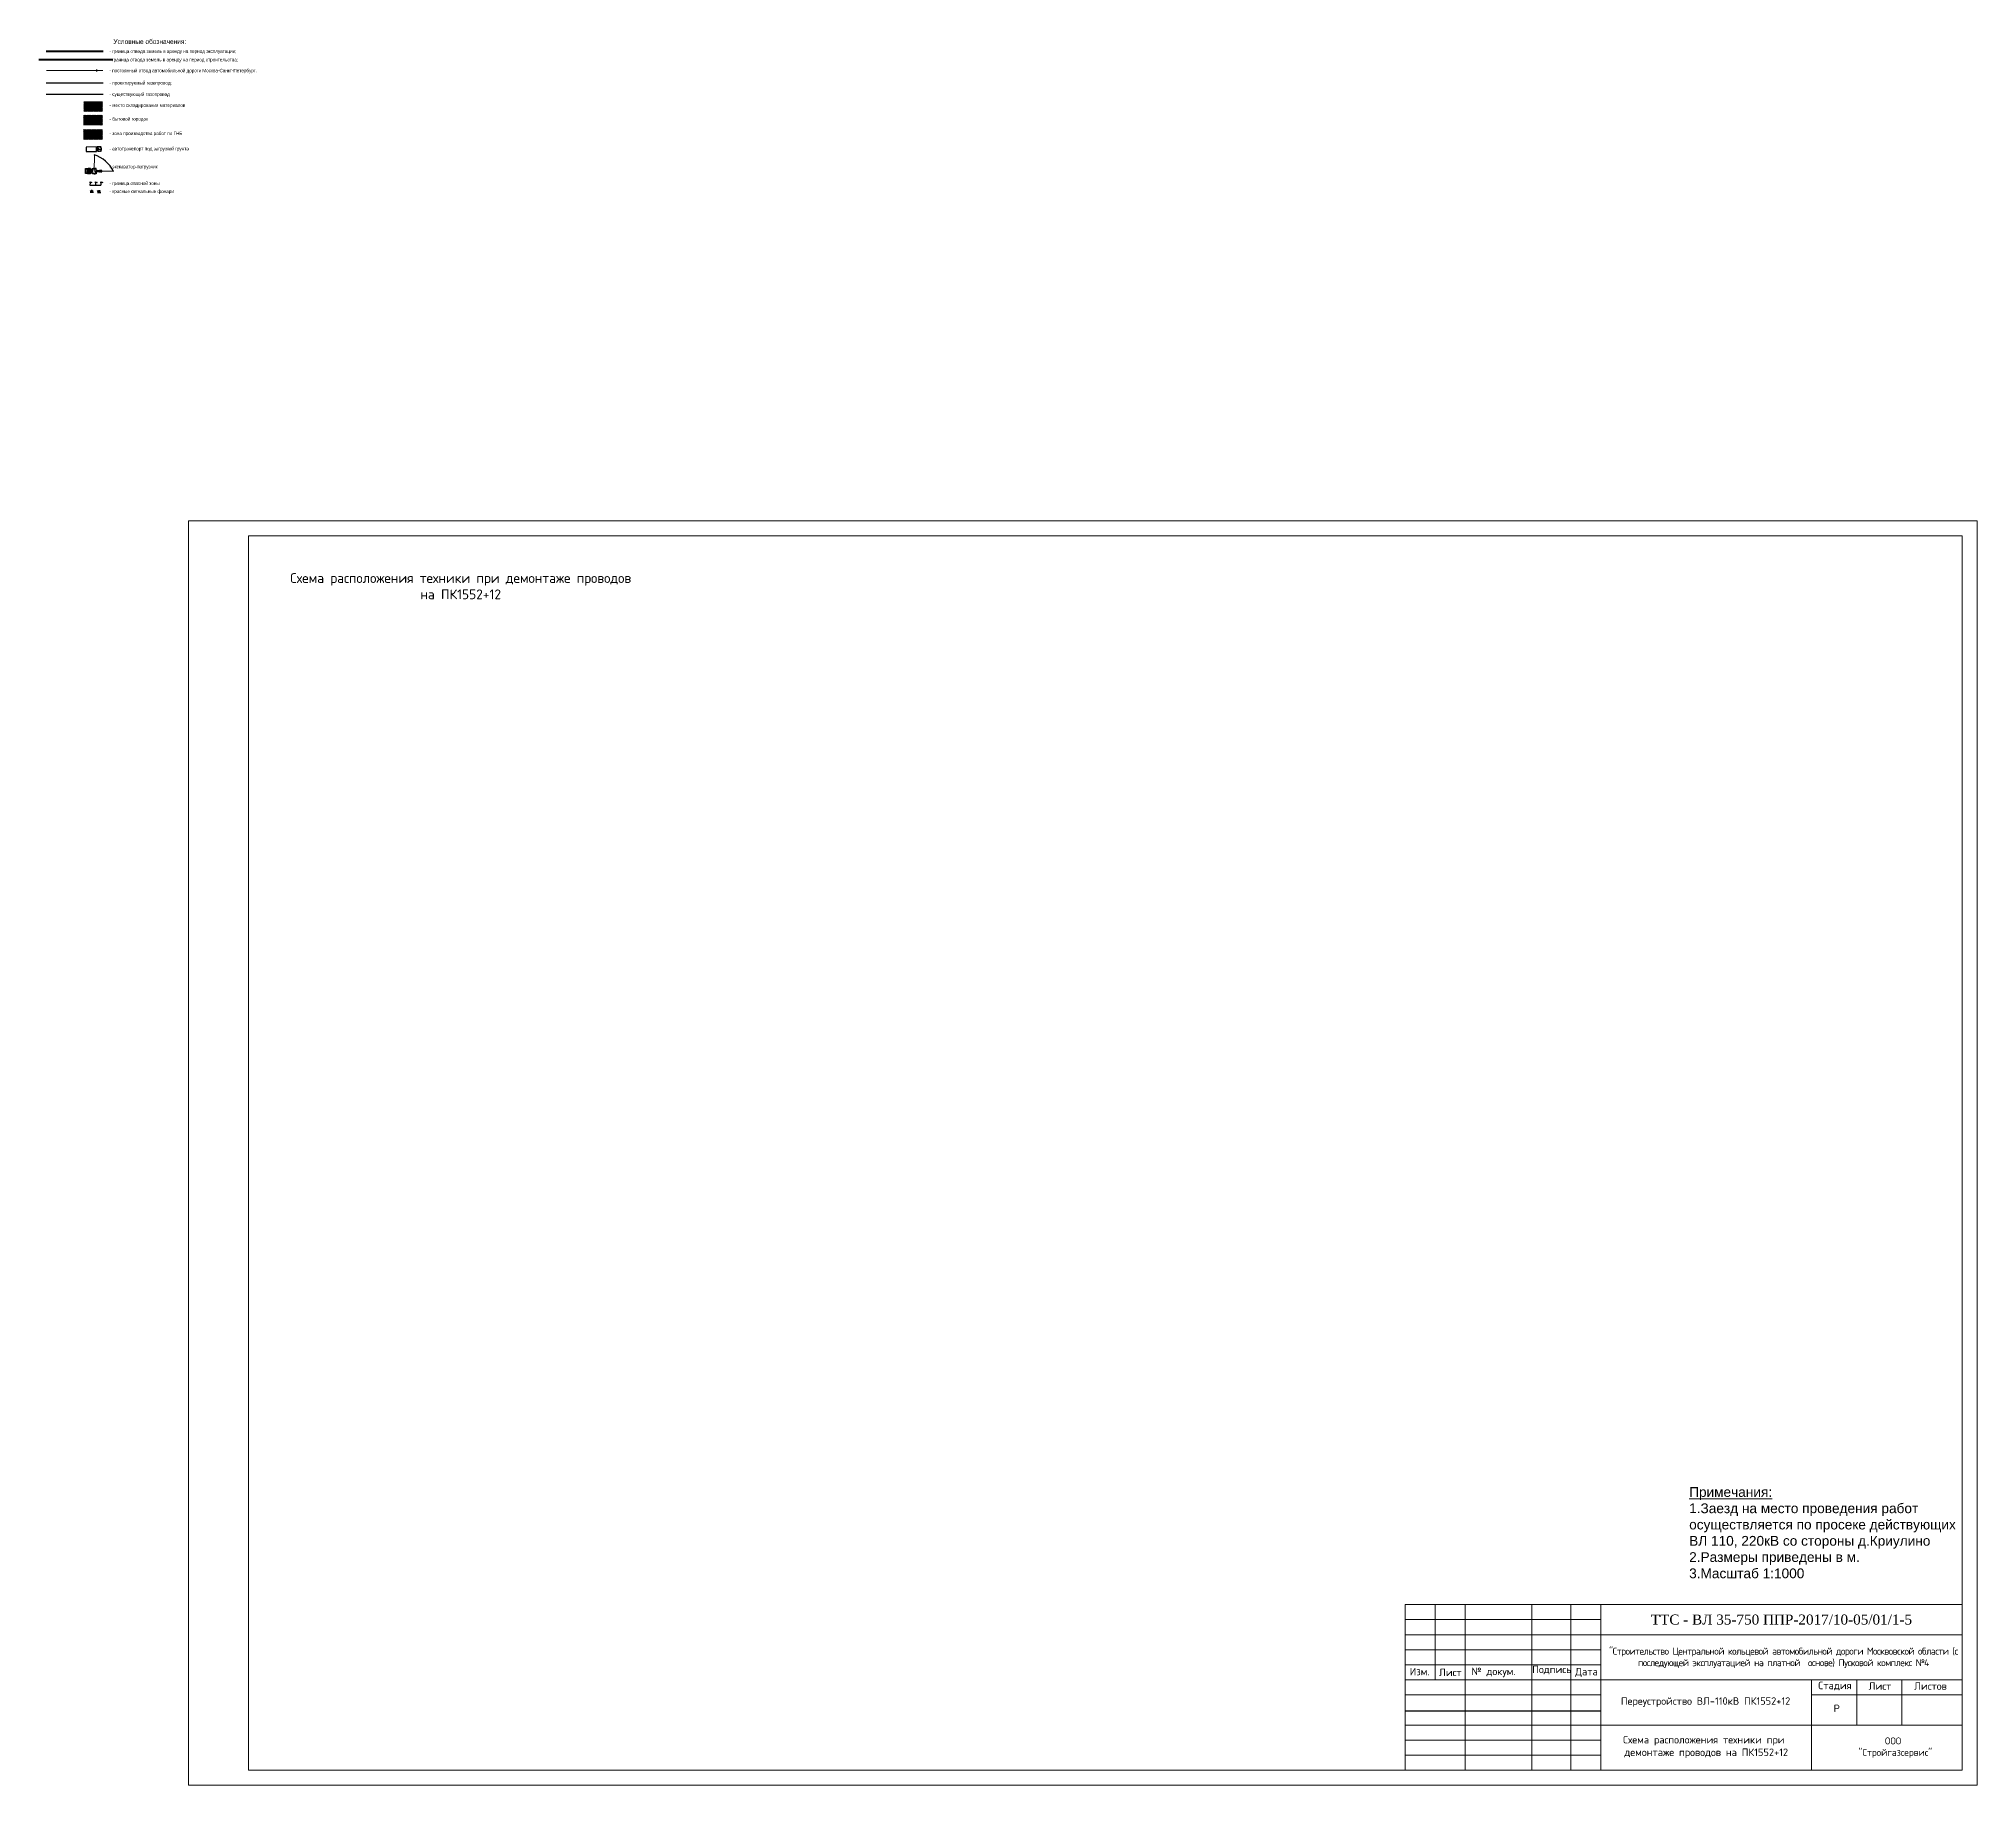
# Model space of a CAD drawing. Header units: millimetres. Extents: x 3063 to 5680, y 734 to 2027.
# Drawn here: x 4289 to 5680, y 734 to 1987 of the extents above; entities that cross this region are included whole.
import ezdxf
from ezdxf.enums import TextEntityAlignment as Align

# ---------------------------------------------------------------- set-up
doc = ezdxf.new("R2010")
doc.units = ezdxf.units.MM
for name, color, linetype, lineweight in [('.ОТВОД ВРЕМЕННЫЙ', 114, 'ОТВОД_ВРЕМ', 60), ('.ОТВОД ПОСТОЯННЫЙ', 1, 'ОТВОД_ПОСТ', 70), ('.Текст', 7, 'Continuous', 25), ('0.3', 7, 'Continuous', 30), ('Перекладка водопровода', 7, 'Continuous', 0), ('Сущ тр-д', 7, 'Continuous', 25)]:
    doc.layers.add(name, color=color, linetype=linetype, lineweight=lineweight)
for name, color, linetype in [('1', 7, 'Continuous'), ('33_Газопровод', 7, 'Continuous'), ('Arm_ppr', 7, 'Continuous'), ('CIVIL_CO010', 7, 'Continuous'), ('mis_отвод_пост. 12.11', 1, 'ГРАНИЦА_ОТВОДА'), ('ВЛ 35-750 переустройство 24.01', 7, 'Continuous'), ('Рамка', 7, 'Continuous')]:
    doc.layers.add(name, color=color, linetype=linetype)
doc.layers.add('зоны ПОС', color=7, linetype='TRACKS2', lineweight=80, true_color=0x9e009e)
doc.layers.add('Перекладка газопровода', color=7, linetype='Continuous', lineweight=50, true_color=0x0b0bf4)
doc.styles.add('Isocpeur', font='isocpeur.ttf')
doc.styles.add('Line_GUGK', font='')
doc.styles.get("Standard").update_dxf_attribs({"font": 'arial.ttf'})
doc.styles.add('ГОСТ mip', font='mipgost.shx', dxfattribs={"width": 0.8})
doc.styles.get('Line_GUGK').set_extended_font_data('Bm431', italic=True)
doc.linetypes.add('g5_122_g', pattern='A,1,-1,1.5,-0.4,["Г",Line_GUGK,S=1,R=0,X=0,Y=-0.5],-1.5,1.5,-1,4,-1,4,-1,3', length=20.9)
doc.linetypes.add('TRACKS2', pattern='A,0.6,[63,ltypeshp.shx,S=1,R=0,X=0,Y=-2],5', length=5.6)
doc.linetypes.add('ZIGZAG', pattern='A,0.00254,-5.08,[131,ltypeshp.shx,S=5.08,R=0,X=-5.08,Y=0],-10.16,[131,ltypeshp.shx,S=5.08,R=180,X=5.08,Y=0],-5.08', length=20.32254)
doc.linetypes.add('ГРАНИЦА_ОТВОДА', pattern='A,7.9,[1,OTVOD.SHX,S=1,R=0,X=-0.4,Y=-0.8],-1.2', length=9.1)
doc.linetypes.add('ОТВОД_ВРЕМ', pattern='A,0,[2,ОТВОД_ВРЕМ.SHX,S=1,R=269.999999,X=0,Y=0],28', length=28)
doc.linetypes.add('ОТВОД_ПОСТ', pattern='A,2.000001,[1,ОТВОД_ПОСТ.SHX,S=1,R=0,X=0,Y=0],27.999999', length=30)
doc.dimstyles.new('ISO-25', dxfattribs={"dimtxt": 2.5, "dimasz": 2.5, "dimexe": 1.25, "dimexo": 0.625, "dimtad": 1, "dimtxsty": 'Standard', "dimcen": 2.5, "dimadec": 0, "dimazin": 0, "dimtfac": 1, "dimtmove": 0, "dimatfit": 3, "dimfxl": 1, "dimarcsym": 0})

# ---------------------------------------------------------------- blocks, each defined once
blk = doc.blocks.new('A$C7DD27023')
at = {"layer": 'Arm_ppr', "lineweight": 30}
for p, q in [((-80, 12), (-60, 12)), ((-64, 12), (-67, 0)), ((-64, 12), (-64, -13)), ((-60, -12), (-60, 13)), ((-60, 6), (-56, 6)), ((-56, 12), (0, 12)), ((-56, 12), (-56, 0)), ((-56, -8), (-56, 12)), ((-56, -13), (-56, 0)), ((0, 12), (0, -13)), ((-67, 0), (-82, 0)), ((-80, -13), (-60, -12)), ((-64, -13), (-67, 0)), ((-60, -6), (-56, -6)), ((0, -13), (-56, -13))]:
    blk.add_line(p, q, dxfattribs=at)
for centre, radius, start, end in [((-80, 11), 1.9, 84.3253, 248.928), ((-54, 0), 28.4, 162.6445, 180.7182), ((-54, 0), 28.4, 179.2818, 197.3555), ((-80, -11), 1.9, 111.072, 275.6747)]:
    blk.add_arc(centre, radius, start, end, dxfattribs=at)
for points in [[(-81, 9), (-81, 9), (-74, 12), (-67, 13), (-67, 12)], [(-81, -9), (-81, -9), (-74, -13), (-67, -13), (-67, -13)]]:
    blk.add_open_spline(points, degree=3, knots=[1.94091, 1.94091, 1.94091, 1.94091, 4.823114, 21.475652, 21.475652, 21.475652, 21.475652], dxfattribs=at)
blk = doc.blocks.new('A$C169E2345')
at = {"layer": 'CIVIL_CO010', "linetype": 'Continuous', "lineweight": 35}
blk.add_hatch(color=1, dxfattribs=at).paths.add_polyline_path([(6.8, 15.4), (13.3, 9), (4.6, 10.4)])
at = {"layer": 'CIVIL_CO010', "color": 1, "lineweight": 30}
blk.add_line((4.5, 10.4), (0, 0), dxfattribs=at)
at = {"layer": 'CIVIL_CO010'}
blk.add_lwpolyline([(6.7, 15.5), (13.5, 9), (4.4, 10.2)], close=True, dxfattribs=at)
blk = doc.blocks.new('A$C788C0699')
at = {"color": 1, "lineweight": 30}
for p, q in [((-24, 0), (24, 0)), ((-10, 13), (-20, 26)), ((0, 20), (0, 34)), ((10, 13), (20, 26))]:
    blk.add_line(p, q, dxfattribs=at)
blk.add_arc((0, 0), 12, 359.5163, 179.5163, dxfattribs=at)
blk = doc.blocks.new('A$C61DA6DFE')
at = {"color": 7, "lineweight": 25}
blk.add_arc((-0.41, -4.47), 11.8, 27.1715, 72.87622, dxfattribs=at)
at = {"layer": 'Перекладка водопровода', "color": 7, "linetype": 'Continuous', "lineweight": 30}
for p, q in [((0, 1.84), (0.59, 1.84)), ((0, 0.08), (0, 1.84)), ((0.59, 0.08), (0, 0.08)), ((0.35, 1.34), (2.12, 1.34)), ((0.35, 1.3), (0.35, 1.34)), ((2.12, 1.3), (0.35, 1.3)), ((2.12, 0.64), (0.35, 0.64)), ((0.35, 0.64), (0.35, 0.6)), ((0.35, 0.6), (2.12, 0.6)), ((0.59, 1.84), (0.59, 1.34)), ((0.59, 1.3), (0.59, 0.64)), ((0.59, 0.6), (0.59, 0.08)), ((0.76, 1.86), (0.89, 1.92)), ((0.76, 1.64), (0.76, 1.86)), ((0.76, 1.8), (0.76, 1.7)), ((0.76, 1.8), (1.78, 1.8)), ((1.78, 1.7), (0.76, 1.7)), ((0.76, 1.64), (0.89, 1.58)), ((0.76, 0.29), (0.89, 0.35)), ((0.76, 0.29), (0.76, 0.07)), ((0.76, 0.14), (0.76, 0.23)), ((1.78, 0.23), (0.76, 0.23)), ((0.76, 0.14), (1.78, 0.14)), ((0.76, 0.07), (0.89, 0.01)), ((0.77, 1.8), (0.77, 1.7)), ((0.77, 0.14), (0.77, 0.23)), ((0.85, 1.8), (0.85, 1.7)), ((0.85, 0.14), (0.85, 0.23)), ((1.64, 1.92), (0.89, 1.92)), ((1.64, 1.58), (0.89, 1.58)), ((1.64, 0.36), (0.89, 0.35)), ((1.64, 0.01), (0.89, 0.01)), ((0.9, 1.23), (1.82, 1.23)), ((0.9, 0.71), (0.9, 1.23)), ((1.82, 0.71), (0.9, 0.71)), ((0.93, 1.8), (0.93, 1.7)), ((0.93, 0.14), (0.93, 0.23)), ((1, 1.8), (1, 1.7)), ((1, 0.14), (1, 0.23)), ((1.08, 1.8), (1.08, 1.7)), ((1.08, 0.14), (1.08, 0.23)), ((1.16, 1.8), (1.16, 1.7)), ((1.16, 0.14), (1.16, 0.23)), ((1.34, 1.58), (1.2, 1.58)), ((1.2, 1.58), (1.2, 1.34)), ((1.2, 1.34), (1.34, 1.34)), ((1.2, 0.6), (1.34, 0.6)), ((1.2, 0.36), (1.2, 0.6)), ((1.34, 0.36), (1.2, 0.36)), ((1.23, 1.8), (1.23, 1.7)), ((1.23, 0.14), (1.23, 0.23)), ((1.31, 1.8), (1.31, 1.7)), ((1.31, 0.14), (1.31, 0.23)), ((1.34, 1.34), (1.34, 1.58)), ((1.34, 1.58), (1.43, 1.51)), ((1.34, 1.51), (1.34, 1.34)), ((1.34, 1.34), (1.43, 1.34)), ((1.34, 0.6), (1.34, 0.36)), ((1.34, 0.42), (1.34, 0.6)), ((1.34, 0.6), (1.43, 0.6)), ((1.34, 0.36), (1.43, 0.42)), ((1.39, 1.8), (1.39, 1.7)), ((1.39, 0.14), (1.39, 0.23)), ((1.43, 1.34), (1.43, 1.51)), ((1.43, 1.51), (1.43, 1.51)), ((1.43, 0.6), (1.43, 0.42)), ((1.43, 0.42), (1.43, 0.42)), ((1.47, 1.8), (1.47, 1.7)), ((1.47, 0.14), (1.47, 0.23)), ((1.54, 1.8), (1.54, 1.7)), ((1.54, 0.14), (1.54, 0.23)), ((1.62, 1.8), (1.62, 1.7)), ((1.62, 0.14), (1.62, 0.23)), ((1.78, 1.86), (1.64, 1.92)), ((1.78, 1.64), (1.64, 1.58)), ((1.78, 0.29), (1.64, 0.35)), ((1.78, 0.07), (1.64, 0.01)), ((1.7, 1.8), (1.7, 1.7)), ((1.7, 0.14), (1.7, 0.23)), ((1.77, 1.8), (1.77, 1.7)), ((1.77, 0.14), (1.77, 0.23)), ((1.78, 1.64), (1.78, 1.86)), ((1.78, 0.29), (1.78, 0.07)), ((1.79, 1.34), (1.93, 1.56)), ((1.79, 0.6), (1.93, 0.38)), ((1.82, 1.23), (1.82, 0.71)), ((1.93, 1.56), (2.41, 1.56)), ((1.93, 0.38), (2.41, 0.38)), ((2.12, 1.34), (2.12, 1.3)), ((2.12, 0.6), (2.12, 0.64)), ((2.16, 1.35), (2.16, 1.38)), ((2.16, 1.35), (2.42, 1.35)), ((2.16, 0.67), (2.16, 1.35)), ((2.42, 1.26), (2.16, 1.26)), ((2.16, 1.26), (2.16, 0.59)), ((2.42, 0.67), (2.16, 0.67)), ((2.16, 0.59), (2.42, 0.59)), ((2.24, 1.49), (2.61, 1.64)), ((2.24, 0.44), (2.61, 0.3)), ((2.42, 1.35), (2.42, 0.67)), ((2.42, 0.59), (2.42, 1.26)), ((2.46, 1.89), (2.54, 1.89)), ((2.46, 0.05), (2.54, 0.05)), ((2.61, 1.64), (3.11, 1.73)), ((2.61, 0.3), (3.11, 0.2)), ((3.13, 1.91), (2.82, 1.91)), ((3.13, 0.03), (2.82, 0.03)), ((3.11, 1.73), (3.51, 1.73)), ((3.11, 0.2), (3.51, 0.2)), ((3.13, 1.91), (3.43, 1.91)), ((3.13, 0.03), (3.43, 0.03)), ((3.59, 1.75), (3.59, 1.7)), ((3.59, 0.18), (3.59, 0.23)), ((3.87, 1.94), (3.63, 1.94)), ((3.63, 1.94), (3.63, 1.72)), ((3.63, 1.72), (3.87, 1.72)), ((3.63, 0.21), (3.87, 0.21)), ((3.63, 0), (3.63, 0.21)), ((3.82, 1.88), (3.68, 1.88)), ((3.68, 1.88), (3.68, 0.97)), ((3.68, 0.97), (3.82, 0.97)), ((3.68, 0.97), (3.82, 0.97)), ((3.68, 0.06), (3.68, 0.97)), ((3.82, 0.06), (3.68, 0.06)), ((3.69, 1.56), (3.69, 0.97)), ((3.69, 0.38), (3.69, 0.97)), ((3.82, 0.97), (3.82, 1.88)), ((3.82, 0.97), (3.82, 0.06)), ((3.87, 1.72), (3.87, 1.94)), ((3.87, 0.21), (3.87, 0)), ((4, 1.1), (4.43, 1.1)), ((4, 0.84), (4.43, 0.84)), ((4.04, 1.16), (5.22, 1.16)), ((4.04, 1.1), (4.04, 1.16)), ((5.22, 1.1), (4.04, 1.1)), ((4.43, 1.03), (4.04, 1.03)), ((4.04, 1.03), (4.04, 0.91)), ((4.43, 0.91), (4.04, 0.91)), ((5.22, 0.84), (4.04, 0.84)), ((4.04, 0.84), (4.04, 0.78)), ((4.04, 0.78), (5.22, 0.78)), ((4.43, 1.1), (4.43, 1.03)), ((4.43, 1.07), (4.95, 1.07)), ((4.43, 1.03), (4.43, 1.07)), ((4.95, 1.03), (4.43, 1.03)), ((4.43, 0.84), (4.43, 0.91)), ((4.95, 0.91), (4.43, 0.91)), ((4.43, 0.91), (4.43, 0.87)), ((4.43, 0.87), (4.95, 0.87)), ((4.95, 1.07), (4.95, 1.03)), ((5.23, 1.05), (4.95, 1.05)), ((4.95, 1.05), (4.95, 1.03)), ((4.95, 1.03), (5.23, 1.03)), ((4.95, 0.87), (4.95, 0.91)), ((4.95, 0.91), (5.23, 0.91)), ((4.95, 0.88), (4.95, 0.91)), ((5.23, 0.88), (4.95, 0.88)), ((5.06, 1.21), (5.43, 1.21)), ((5.06, 1.16), (5.06, 1.21)), ((5.43, 1.16), (5.06, 1.16)), ((5.43, 0.78), (5.06, 0.78)), ((5.06, 0.78), (5.06, 0.73)), ((5.06, 0.73), (5.43, 0.73)), ((5.22, 1.16), (5.22, 1.1)), ((5.22, 0.78), (5.22, 0.84)), ((5.23, 1.03), (5.23, 1.05)), ((5.23, 0.91), (5.23, 0.88)), ((5.34, 1.16), (5.52, 1.16)), ((5.34, 1.1), (5.34, 1.16)), ((5.52, 1.1), (5.34, 1.1)), ((5.52, 0.84), (5.34, 0.84)), ((5.34, 0.84), (5.34, 0.78)), ((5.34, 0.78), (5.52, 0.78)), ((5.41, 1.06), (5.6, 1.06)), ((5.41, 0.88), (5.6, 0.88)), ((5.43, 1.21), (5.43, 1.16)), ((5.63, 1.16), (5.43, 1.16)), ((5.43, 0.73), (5.43, 0.78)), ((5.63, 0.78), (5.43, 0.78)), ((5.52, 1.16), (5.52, 1.1)), ((5.52, 0.78), (5.52, 0.84)), ((5.63, 1.21), (5.86, 1.21)), ((5.63, 1.16), (5.63, 1.21)), ((5.86, 1.16), (5.63, 1.16)), ((5.86, 0.78), (5.63, 0.78)), ((5.63, 0.78), (5.63, 0.73)), ((5.63, 0.73), (5.86, 0.73)), ((5.72, 1.04), (5.64, 1.04)), ((5.72, 0.91), (5.64, 0.91)), ((5.72, 0.91), (5.64, 0.91)), ((5.79, 1.16), (5.79, 0.78)), ((5.86, 1.21), (5.86, 1.16)), ((5.86, 0.73), (5.86, 0.78)), ((3.87, 0), (3.63, 0))]:
    blk.add_line(p, q, dxfattribs=at)
blk.add_circle((3.13, 0.97), 0.0265, dxfattribs=at)
for centre, radius, start, end in [((2.29, 1.38), 0.128, 116.50928, 177.98509), ((2.29, 0.56), 0.128, 182.01491, 243.49072), ((2.86, 1.72), 0.196, 101.10165, 169.12117), ((2.86, 0.22), 0.196, 190.87883, 258.89835), ((3.4, 1.72), 0.196, 10.87883, 78.89835), ((3.4, 0.22), 0.196, 281.10165, 349.12117), ((3.48, 1.52), 0.213, 9.70947, 80.17509), ((3.48, 0.41), 0.213, 279.82491, 350.29053)]:
    blk.add_arc(centre, radius, start, end, dxfattribs=at)
for centre, major_axis, ratio in [((5.41, 0.97), (-0.0008, 0.0906), 0.611052), ((5.72, 0.97), (0, 0.0616), 0.457212)]:
    blk.add_ellipse(centre, major_axis=major_axis, ratio=ratio, dxfattribs=at)
blk.add_ellipse((5.6, 0.97), major_axis=(-0.0008, 0.0906), ratio=0.611052, start_param=3.111066, end_param=6.283185, dxfattribs=at)
for points in [[(2.41, 1.56), (2.42, 1.66), (2.41, 1.74), (2.42, 1.81), (2.46, 1.89)], [(2.55, 1.77), (2.5, 1.74), (2.46, 1.69), (2.44, 1.65), (2.41, 1.57)], [(2.41, 0.38), (2.42, 0.27), (2.41, 0.19), (2.42, 0.13), (2.46, 0.05)], [(2.55, 0.16), (2.5, 0.2), (2.46, 0.24), (2.44, 0.29), (2.41, 0.37)], [(2.54, 1.89), (2.52, 1.84), (2.55, 1.77)], [(2.54, 0.05), (2.52, 0.1), (2.55, 0.16)], [(3.82, 1.45), (3.86, 1.44), (3.89, 1.42), (3.9, 1.36), (3.9, 1.27), (3.9, 1.21), (3.91, 1.18), (3.94, 1.15), (3.99, 1.1), (4.03, 1.07), (4.04, 1.05), (4.04, 1.03)], [(3.82, 0.49), (3.86, 0.49), (3.89, 0.52), (3.9, 0.58), (3.9, 0.67), (3.9, 0.72), (3.91, 0.76), (3.94, 0.79), (3.99, 0.83), (4.03, 0.86), (4.04, 0.89), (4.04, 0.91)]]:
    blk.add_spline(points, degree=3, dxfattribs=at)
at = {"color": 7, "lineweight": 50}
for points in [[(3.13, 6.84), (3.13, 0.97)], [(10.13, 0.97), (3.13, 0.97)]]:
    blk.add_leader(points, dimstyle='ISO-25', override={"dimasz": 1, "dimtad": 0, "dimlwd": 9}, dxfattribs=at)

msp = doc.modelspace()

# ---------------------------------------------------------------- hatches: boundary and pattern name
at = {"layer": 'Перекладка водопровода', "linetype": 'Continuous', "lineweight": 25}
h = msp.add_hatch(dxfattribs=at)
h.set_pattern_fill('ANSI31', color=10, scale=5)
h.set_pattern_definition([(45, (-13809.1788, -3896.28234), (-0.441941738, 0.441941738), [])])
h.paths.add_polyline_path([(4321.644, 1941.573), (4335.081, 1941.573), (4335.081, 1934.58), (4321.644, 1934.58)])
h = msp.add_hatch(dxfattribs=at)
h.set_pattern_fill('ANSI31', color=5, scale=5)
h.set_pattern_definition([(45, (-13809.2709, -3905.9382), (-0.441941738, 0.441941738), [])])
h.paths.add_polyline_path([(4321.552, 1931.917), (4334.989, 1931.917), (4334.989, 1924.924), (4321.552, 1924.924)])
h = msp.add_hatch(dxfattribs=at)
h.set_pattern_fill('ANSI31', color=30, scale=5)
h.set_pattern_definition([(45, (-13809.2709, -3916.29616), (-0.441941738, 0.441941738), [])])
h.paths.add_polyline_path([(4321.552, 1921.559), (4334.989, 1921.559), (4334.989, 1914.566), (4321.552, 1914.566)])

# ---------------------------------------------------------------- linework, layer by layer
at = {"layer": '.ОТВОД ВРЕМЕННЫЙ', "color": 95, "true_color": 0x47b849}
msp.add_line((4289.338, 1971.933), (4342.414, 1971.933), dxfattribs=at)
at = {"layer": '.ОТВОД ПОСТОЯННЫЙ', "color": 240, "true_color": 0xfb0425}
msp.add_line((4294.618, 1977.805), (4335.421, 1977.805), dxfattribs=at)
msp.add_line((5269.157, 787.152), (5409.238, 787.152))
at = {"color": 7, "lineweight": 15}
msp.add_lwpolyline([(4396.627, 1641.028), (5679.667, 1641.028), (5679.667, 733.828), (4396.627, 733.828)], close=True, dxfattribs=at)
at = {"layer": '0.3', "color": 7, "lineweight": 15}
for p, q in [((5269.267, 863.428), (5668.867, 863.428)), ((5269.267, 744.628), (5269.267, 863.428)), ((5269.267, 863.428), (5668.867, 863.428)), ((5269.267, 744.628), (5269.267, 863.428)), ((5290.867, 809.428), (5290.867, 863.428)), ((5290.867, 809.428), (5290.867, 863.428)), ((5312.467, 744.628), (5312.467, 863.428)), ((5312.467, 744.628), (5312.467, 863.428)), ((5360.213, 744.628), (5360.213, 863.428)), ((5360.213, 744.628), (5360.213, 863.428)), ((5388.067, 744.628), (5388.067, 863.428)), ((5388.067, 744.628), (5388.067, 863.428)), ((5409.667, 744.628), (5409.667, 863.428)), ((5409.667, 744.628), (5409.667, 863.428)), ((5269.267, 852.628), (5409.667, 852.628)), ((5269.267, 852.628), (5409.667, 852.628)), ((5269.267, 841.828), (5668.867, 841.828)), ((5269.267, 841.828), (5668.867, 841.828)), ((5668.867, 841.828), (5409.667, 841.828)), ((5668.867, 841.828), (5409.667, 841.828)), ((5269.267, 831.028), (5409.667, 831.028)), ((5269.267, 831.028), (5409.667, 831.028)), ((5409.667, 820.228), (5269.267, 820.228)), ((5269.267, 820.228), (5409.667, 820.228)), ((5409.667, 820.228), (5269.267, 820.228)), ((5269.267, 820.228), (5409.667, 820.228)), ((5668.867, 809.428), (5269.267, 809.428)), ((5269.267, 809.428), (5668.867, 809.428)), ((5269.267, 809.428), (5290.867, 809.428)), ((5668.867, 809.428), (5269.267, 809.428)), ((5269.267, 809.428), (5668.867, 809.428)), ((5269.267, 809.428), (5290.867, 809.428)), ((5290.867, 809.428), (5312.467, 809.428)), ((5290.867, 809.428), (5312.467, 809.428)), ((5312.467, 809.428), (5334.067, 809.428)), ((5312.467, 809.428), (5334.067, 809.428)), ((5355.667, 809.428), (5388.067, 809.428)), ((5355.667, 809.428), (5388.067, 809.428)), ((5388.067, 809.428), (5409.667, 809.428)), ((5388.067, 809.428), (5409.667, 809.428)), ((5560.867, 744.628), (5560.867, 809.428)), ((5560.867, 744.628), (5560.867, 809.428)), ((5560.867, 744.628), (5560.867, 809.428)), ((5560.867, 744.628), (5560.867, 809.428)), ((5593.267, 777.028), (5593.267, 809.428)), ((5593.267, 777.028), (5593.267, 809.428)), ((5593.267, 777.028), (5593.267, 809.428)), ((5593.267, 777.028), (5593.267, 809.428)), ((5625.667, 777.028), (5625.667, 809.428)), ((5625.667, 777.028), (5625.667, 809.428)), ((5625.667, 777.028), (5625.667, 809.428)), ((5625.667, 777.028), (5625.667, 809.428)), ((5269.267, 798.628), (5409.667, 798.628)), ((5269.267, 798.628), (5409.667, 798.628)), ((5668.867, 798.628), (5560.867, 798.628)), ((5560.867, 798.628), (5668.867, 798.628)), ((5560.867, 798.628), (5593.267, 798.628)), ((5668.867, 798.628), (5560.867, 798.628)), ((5560.867, 798.628), (5668.867, 798.628)), ((5560.867, 798.628), (5593.267, 798.628)), ((5593.267, 798.628), (5625.667, 798.628)), ((5593.267, 798.628), (5625.667, 798.628)), ((5625.667, 798.628), (5668.867, 798.628)), ((5625.667, 798.628), (5668.867, 798.628)), ((5269.267, 777.028), (5409.667, 777.028)), ((5269.267, 777.028), (5409.667, 777.028)), ((5269.267, 766.228), (5409.667, 766.228)), ((5269.267, 766.228), (5409.667, 766.228)), ((5668.867, 777.028), (5409.667, 777.028)), ((5409.667, 777.028), (5560.867, 777.028)), ((5409.667, 777.028), (5668.867, 777.028)), ((5668.867, 777.028), (5409.667, 777.028)), ((5409.667, 777.028), (5560.867, 777.028)), ((5409.667, 777.028), (5668.867, 777.028)), ((5269.267, 755.428), (5409.667, 755.428)), ((5269.267, 755.428), (5409.667, 755.428))]:
    msp.add_line(p, q, dxfattribs=at)
at = {"layer": '33_Газопровод', "color": 30, "linetype": 'g5_122_g', "lineweight": 30}
msp.add_line((4294.618, 1947.019), (4335.421, 1947.019), dxfattribs=at)
at = {"layer": 'mis_отвод_пост. 12.11', "color": 240, "linetype": 'ГРАНИЦА_ОТВОДА', "true_color": 0xfb0425, "const_width": 0.7, "flags": 128}
msp.add_lwpolyline([(4335.345, 1963.959), (4335.345, 1963.959), (4335.345, 1963.959), (4335.345, 1963.959), (4335.345, 1963.959), (4335.345, 1963.959), (4294.777, 1963.959), (4294.777, 1963.959)], dxfattribs=at)
at = {"layer": 'зоны ПОС', "color": 10, "linetype": 'Continuous', "const_width": 0.4, "flags": 128}
msp.add_lwpolyline([(4321.644, 1941.573), (4335.081, 1941.573), (4335.081, 1934.58), (4321.644, 1934.58)], close=True, dxfattribs=at)
at = {"layer": 'зоны ПОС', "color": 5, "linetype": 'Continuous', "const_width": 0.4, "flags": 128}
msp.add_lwpolyline([(4321.552, 1931.917), (4334.989, 1931.917), (4334.989, 1924.924), (4321.552, 1924.924)], close=True, dxfattribs=at)
at = {"layer": 'зоны ПОС', "color": 30, "linetype": 'Continuous', "const_width": 0.4, "flags": 128}
msp.add_lwpolyline([(4321.552, 1921.559), (4334.989, 1921.559), (4334.989, 1914.566), (4321.552, 1914.566)], close=True, dxfattribs=at)
at = {"layer": 'Перекладка водопровода', "color": 10, "linetype": 'Continuous', "lineweight": 30}
msp.add_line((4326.06, 1881.666), (4333.861, 1881.666), dxfattribs=at)
at = {"layer": 'Перекладка газопровода', "color": 160, "lineweight": 30, "true_color": 0x2929f5}
msp.add_line((4294.618, 1955.165), (4335.421, 1955.165), dxfattribs=at)
at = {"layer": 'Рамка', "color": 7, "lineweight": 15}
msp.add_lwpolyline([(4439.827, 1630.228), (5668.867, 1630.228), (5668.867, 744.628), (4439.827, 744.628)], close=True, dxfattribs=at)
at = {"layer": 'Сущ тр-д', "linetype": 'ByBlock', "lineweight": 20, "ltscale": 50}
msp.add_arc((4330.156, 1964.098), 0.96, 300.130359, 48.58893, dxfattribs=at)

# ---------------------------------------------------------------- block references
at = {"layer": '1', "color": 7, "lineweight": 30, "xscale": -0.1295999999999999, "yscale": 0.1296, "zscale": 0.1296, "rotation": 0.11976879061395}
msp.add_blockref('A$C7DD27023', (4323.372, 1907.551), dxfattribs=at)
at = {"layer": '1', "color": 253, "linetype": 'ByBlock', "lineweight": 30, "xscale": 0.1519999999999435, "yscale": 0.1519999999999435, "zscale": 0.1519999999999435, "rotation": 22.31624072291187}
for p in [(4326.06, 1881.666), (4329.961, 1881.666), (4333.861, 1881.666)]:
    msp.add_blockref('A$C169E2345', p, dxfattribs=at)
at = {"layer": 'Arm_ppr', "linetype": 'ZIGZAG', "ltscale": 0.2, "xscale": 0.04999999999997904, "yscale": 0.04999999999997904, "zscale": 0.04999999999997904, "rotation": 359.7375024004555}
for p in [(4327.378, 1876.638), (4332.553, 1876.538)]:
    msp.add_blockref('A$C788C0699', p, dxfattribs=at)
at = {"layer": 'Перекладка водопровода', "color": 10, "linetype": 'Continuous', "lineweight": 30, "xscale": 2, "yscale": 2, "zscale": 2, "rotation": 359.3991490310936}
msp.add_blockref('A$C61DA6DFE', (4322.834, 1889.973), dxfattribs=at)

# ---------------------------------------------------------------- texts
at = {"layer": '.Текст', "style": 'ГОСТ mip', "width": 0.8}
for s, p in [('- граница отвода земель в аренду на период эксплуатации;', (4340.031, 1976.58)), ('- граница отвода земель в аренду на период строительства;', (4339.776, 1970.537)), ('- постоянный отвод автомобильной дороги Москва-Санкт-Петербург.', (4339.954, 1962.734)), ('- проектируемый газопровод;', (4340.031, 1953.94)), ('- существующий газопровод', (4340.031, 1945.794)), ('- место складирования материалов', (4340.031, 1937.825)), ('- бытовой городок', (4340.031, 1928.003)), ('- зона производства работ по ГНБ', (4340.031, 1917.645)), ('- автотранспорт под загрузкой грунта', (4340.031, 1906.638)), ('- экскаватор-погрузчик', (4340.031, 1893.738)), ('- граница опасной зоны', (4340.031, 1881.82)), ('- красные сигнальные фонари', (4340.031, 1876.049))]:
    msp.add_text(s, height=2.45, dxfattribs=at).set_placement(p)
at = {"layer": '.Текст', "lineweight": 35, "style": 'ГОСТ mip', "width": 0.8}
msp.add_text('Условные обозначения:', height=3.5, dxfattribs=at).set_placement((4369.001, 1984.784), align=Align.MIDDLE_CENTER)
at = {"layer": '0.3', "color": 7, "lineweight": 15, "style": 'Isocpeur'}
msp.add_text('  Р', height=5.4, dxfattribs=at).set_placement((5569.794, 786.255))
at = {"layer": '0.3', "color": 7, "insert": (4591.965, 1594.02), "char_height": 7, "width": 251.39241, "attachment_point": 5, "style": 'Isocpeur'}
msp.add_mtext('Схема расположения техники при демонтаже проводов на ПК1552+12', dxfattribs=at)
at = {"layer": '0.3', "color": 7, "lineweight": 15, "attachment_point": 5, "style": 'Isocpeur'}
for s, insert, char_height, width in [('{\\fTimes New Roman|b0|i0|c204|p18;\\H0.83333x;\\C256;ТТС - ВЛ 35-750 ППР-2017/10-05/01/1-5}', (5539.267, 852.636), 8.64, 228.7704), ('{\\T0.9;"Строительство Центральной кольцевой автомобильной дороги Москвовской области (с последующей эксплуатацией на платной  основе) Пусковой комплекс №4}', (5540.647, 825.194), 4.968, 250.53433), ('{\\T0.9;"Строительство Центральной кольцевой автомобильной дороги Москвовской области (с последующей эксплуатацией на платной  основе) Пусковой комплекс №4}', (5540.647, 825.194), 4.968, 250.53433), ('\\Q0;\\W1;Изм.', (5279.726, 815.347), 5.4, 64.85548), ('\\Q0;\\W1;Изм.', (5279.726, 815.347), 5.4, 64.85548), ('\\Q0;\\W1;Лист', (5301.745, 814.781), 5.4, 64.85548), ('\\Q0;\\W1;Лист', (5301.745, 814.781), 5.4, 64.85548), ('\\Q0;\\W1;№ докум.', (5332.738, 814.781), 5.4, 64.85548), ('\\Q0;\\W1;№ докум.', (5332.738, 814.781), 5.4, 64.85548), ('\\Q0;\\W1;Подпись', (5374.536, 816.514), 5.4, 64.85548), ('\\Q0;\\W1;Подпись', (5374.536, 816.514), 5.4, 64.85548), ('\\Q0;\\W1;Дата', (5399.434, 814.781), 5.4, 64.85548), ('\\Q0;\\W1;Дата', (5399.434, 814.781), 5.4, 64.85548), ('\\Q0;\\W1;Стадия', (5577.587, 804.984), 5.4, 64.85548), ('\\Q0;\\W1;Стадия', (5577.587, 804.984), 5.4, 64.85548), ('\\Q0;\\W1;Лист', (5609.918, 804.984), 5.4, 64.85548), ('\\Q0;\\W1;Лист', (5609.918, 804.984), 5.4, 64.85548), ('\\Q0;\\W1;Листов', (5646.132, 804.984), 5.4, 64.85548), ('\\Q0;\\W1;Листов', (5646.132, 804.984), 5.4, 64.85548), ('Переустройство ВЛ-110кВ ПК1552+12', (5484.845, 793.482), 5.4, 143.99666), ('Схема расположения техники при  демонтаже проводов на ПК1552+12', (5485.271, 761.24), 5.4, 143.99666), ('ООО\\P "Стройгазсервис"', (5619.309, 760.828), 4.968, 107.55655)]:
    msp.add_mtext(s, dxfattribs=dict(at, insert=insert, char_height=char_height, width=width))
at = {"layer": 'ВЛ 35-750 переустройство 24.01', "lineweight": 15, "insert": (5473.055, 947.685), "char_height": 7, "attachment_point": 1}
msp.add_mtext_dynamic_manual_height_columns('{\\LПримечания:\\P}1.Заезд на место проведения работ осуществляется по просеке действующих ВЛ 110, 220кВ со стороны д.Криулино 2.Размеры приведены в м.\\P3.Масштаб 1:1000', width=200.43641, gutter_width=12.5, heights=[0], dxfattribs=at)

doc.saveas('drawing.dxf')
